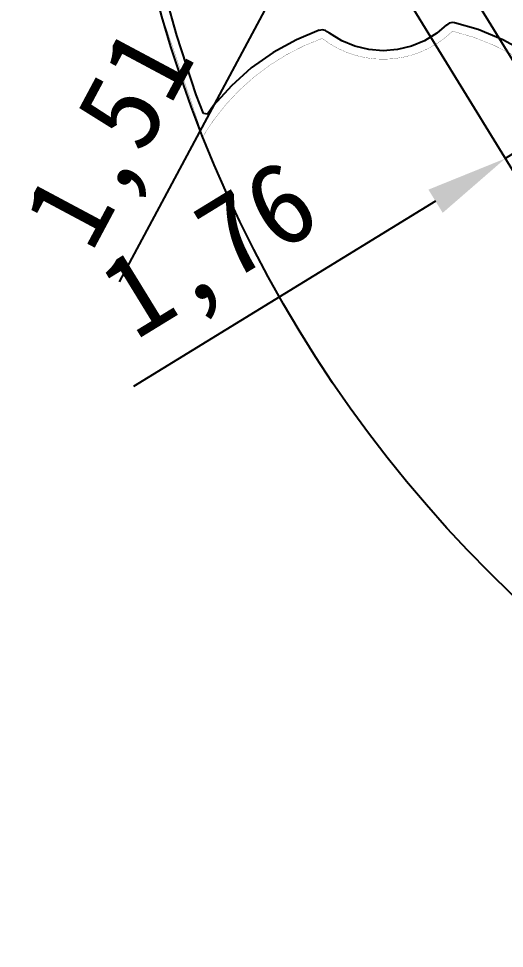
# Model space of a CAD drawing. Header units: millimetres. Extents: x 28 to 238, y 6 to 119.
# Drawn here: x 28.41 to 43.26, y 28.02 to 56.47 of the extents above; entities that cross this region are included whole.
import ezdxf

# ---------------------------------------------------------------- set-up
doc = ezdxf.new("R2010")
doc.units = ezdxf.units.MM
for name, color, linetype in [('BottomLayer', 5, 'Continuous'), ('KeepOutLayer', 6, 'Continuous'), ('TopLayer', 1, 'Continuous')]:
    doc.layers.add(name, color=color, linetype=linetype)
doc.dimstyles.new('ISO-25', dxfattribs={"dimtxt": 2.5, "dimasz": 2.5, "dimexe": 1.25, "dimexo": 0.625, "dimtad": 1, "dimtxsty": 'Standard', "dimcen": 2.5, "dimadec": 0, "dimazin": 0, "dimtfac": 1, "dimtmove": 0, "dimatfit": 3, "dimfxl": 1, "dimarcsym": 0})

# ---------------------------------------------------------------- blocks, each defined once
blk = doc.blocks.new('*D62')
at = {"color": 0, "lineweight": -2, "transparency": 16777216}
for p, q in [((41.386, 58.66), (45.445, 52.04)), ((39.885, 57.74), (43.945, 51.12)), ((46.923, 54.413), (49.054, 55.72)), ((44.792, 53.106), (43.291, 52.186)), ((41.16, 50.879), (31.925, 45.216))]:
    blk.add_line(p, q, dxfattribs=at)
at = {"color": 0, "transparency": 16777216}
for points in [[(46.705, 54.768), (47.141, 54.058), (44.792, 53.106)], [(40.942, 51.234), (41.378, 50.524), (43.291, 52.186)]]:
    blk.add_solid(points, dxfattribs=at)
at = {"layer": 'Defpoints', "color": 0, "transparency": 16777216}
for p in [(41.059, 59.193), (39.558, 58.273), (43.291, 52.186)]:
    blk.add_point(p, dxfattribs=at)
at = {"color": 0, "transparency": 16777216, "insert": (34.388, 49.17), "char_height": 2.5, "attachment_point": 5, "rotation": 31.5175}
blk.add_mtext('1,76', dxfattribs=at)
blk = doc.blocks.new('*D63')
at = {"color": 0, "lineweight": -2, "transparency": 16777216}
for p, q in [((39.274, 62.968), (40.453, 65.173)), ((39.718, 59.897), (36.993, 61.353)), ((38.096, 60.764), (37.385, 59.434)), ((39.007, 58.567), (36.283, 60.024)), ((36.207, 57.23), (31.493, 48.41))]:
    blk.add_line(p, q, dxfattribs=at)
at = {"color": 0, "transparency": 16777216}
for points in [[(38.907, 63.165), (39.642, 62.772), (38.096, 60.764)], [(35.839, 57.426), (36.574, 57.033), (37.385, 59.434)]]:
    blk.add_solid(points, dxfattribs=at)
at = {"layer": 'Defpoints', "color": 0, "transparency": 16777216}
for p in [(40.269, 59.602), (37.385, 59.434), (39.558, 58.273)]:
    blk.add_point(p, dxfattribs=at)
at = {"color": 0, "transparency": 16777216, "insert": (31.423, 52.7), "char_height": 2.5, "attachment_point": 5, "rotation": 61.875}
blk.add_mtext('1,51', dxfattribs=at)

msp = doc.modelspace()

# ---------------------------------------------------------------- linework, layer by layer
msp.add_circle((70.558, 67.272), 39.25)
at = {"layer": 'BottomLayer'}
for p, q in [((33.246, 55.954), (32.735, 57.799)), ((41.681, 56.345), (41.58, 56.325)), ((41.74, 56.333), (41.681, 56.345)), ((41.742, 56.34), (41.74, 56.333)), ((42.459, 56.134), (41.742, 56.34)), ((37.602, 56.111), (36.905, 55.822)), ((37.604, 56.105), (37.602, 56.111)), ((37.692, 56.123), (37.604, 56.105)), ((37.792, 56.103), (37.692, 56.123)), ((37.85, 56.065), (37.792, 56.103)), ((37.855, 56.072), (37.85, 56.065)), ((37.919, 56.017), (37.855, 56.072)), ((41.497, 56.272), (41.198, 56.017)), ((41.499, 56.27), (41.497, 56.272)), ((41.58, 56.325), (41.499, 56.27)), ((43.212, 55.822), (42.459, 56.134)), ((33.846, 54.137), (33.246, 55.954)), ((36.905, 55.822), (36.191, 55.427)), ((38.292, 55.788), (37.919, 56.017)), ((38.697, 55.621), (38.292, 55.788)), ((40.824, 55.788), (40.42, 55.621)), ((41.198, 56.017), (40.824, 55.788)), ((43.926, 55.427), (43.212, 55.822)), ((39.122, 55.519), (38.697, 55.621)), ((39.558, 55.484), (39.122, 55.519)), ((39.995, 55.519), (39.558, 55.484)), ((40.42, 55.621), (39.995, 55.519)), ((36.191, 55.427), (35.526, 54.956)), ((35.526, 54.956), (34.919, 54.413)), ((34.919, 54.413), (34.376, 53.805)), ((34.067, 53.563), (33.846, 54.137)), ((34.376, 53.805), (34.193, 53.548)), ((34.193, 53.548), (34.067, 53.563))]:
    msp.add_line(p, q, dxfattribs=at)
at = {"layer": 'KeepOutLayer', "const_width": 0.00645}
for points in [[(34.052, 52.857, -3.804617), (64.049, 28.566)], [(34.052, 52.857, -3.804617), (64.049, 28.566)], [(41.681, 56.082, -0.373014), (37.692, 55.861)], [(41.681, 56.082, -0.373014), (37.692, 55.861)], [(41.681, 56.082, -0.22033), (46.301, 52.44)], [(34.047, 52.86, -0.1737), (37.692, 55.861)], [(34.047, 52.86, -0.1737), (37.692, 55.861)]]:
    msp.add_lwpolyline(points, format="xyb", dxfattribs=at)
at = {"layer": 'KeepOutLayer', "const_width": 0.00323}
for points in [[(41.679, 56.082, 1), (41.682, 56.082, 1)], [(41.679, 56.082, 1), (41.682, 56.082, 1)], [(41.679, 56.082, 1), (41.682, 56.082, 1)], [(37.69, 55.861, 1), (37.694, 55.861, 1)], [(37.69, 55.861, 1), (37.694, 55.861, 1)], [(37.69, 55.861, 1), (37.694, 55.861, 1)], [(37.69, 55.861, 1), (37.694, 55.861, 1)], [(37.69, 55.861, 1), (37.694, 55.861, 1)], [(37.69, 55.861, 1), (37.694, 55.861, 1)], [(34.046, 52.86, 1), (34.049, 52.86, 1)], [(34.046, 52.86, 1), (34.049, 52.86, 1)], [(34.046, 52.86, 1), (34.049, 52.86, 1)], [(34.05, 52.857, 1), (34.053, 52.857, 1)], [(34.05, 52.857, 1), (34.053, 52.857, 1)], [(34.05, 52.857, 1), (34.053, 52.857, 1)]]:
    msp.add_lwpolyline(points, format="xyb", close=True, dxfattribs=at)
at = {"layer": 'KeepOutLayer', "const_width": 0.00645}
for points in [[(37.692, 55.861), (37.692, 55.861)], [(34.047, 52.86), (34.052, 52.857)]]:
    msp.add_lwpolyline(points, dxfattribs=at)
at = {"layer": 'TopLayer'}
for p, q in [((33.246, 55.954), (32.735, 57.799)), ((41.681, 56.345), (41.58, 56.325)), ((41.74, 56.333), (41.681, 56.345)), ((41.742, 56.34), (41.74, 56.333)), ((42.459, 56.134), (41.742, 56.34)), ((37.602, 56.111), (36.905, 55.822)), ((37.604, 56.105), (37.602, 56.111)), ((37.692, 56.123), (37.604, 56.105)), ((37.792, 56.103), (37.692, 56.123)), ((37.85, 56.065), (37.792, 56.103)), ((37.855, 56.072), (37.85, 56.065)), ((37.919, 56.017), (37.855, 56.072)), ((41.497, 56.272), (41.198, 56.017)), ((41.499, 56.27), (41.497, 56.272)), ((41.58, 56.325), (41.499, 56.27)), ((43.212, 55.822), (42.459, 56.134)), ((33.846, 54.137), (33.246, 55.954)), ((36.905, 55.822), (36.191, 55.427)), ((38.292, 55.788), (37.919, 56.017)), ((38.697, 55.621), (38.292, 55.788)), ((40.824, 55.788), (40.42, 55.621)), ((41.198, 56.017), (40.824, 55.788)), ((43.926, 55.427), (43.212, 55.822)), ((39.122, 55.519), (38.697, 55.621)), ((39.558, 55.484), (39.122, 55.519)), ((39.995, 55.519), (39.558, 55.484)), ((40.42, 55.621), (39.995, 55.519)), ((36.191, 55.427), (35.526, 54.956)), ((35.526, 54.956), (34.919, 54.413)), ((34.919, 54.413), (34.376, 53.805)), ((34.067, 53.563), (33.846, 54.137)), ((34.376, 53.805), (34.193, 53.548)), ((34.193, 53.548), (34.067, 53.563))]:
    msp.add_line(p, q, dxfattribs=at)

# ---------------------------------------------------------------- dimensions: what is measured, and where the dimension line sits
for p1, distance, picture, middle in [((40.269, 59.602), -2.464, '*D63', (31.423, 52.7)), ((41.059, 59.193), 7.141, '*D62', (34.388, 49.17))]:
    dim = msp.add_aligned_dim(p1=p1, p2=(39.558, 58.273), distance=distance, dimstyle='ISO-25')
    dim.commit()
    dim.dimension.update_dxf_attribs({"geometry": picture, "text_midpoint": middle})

doc.saveas('drawing.dxf')
